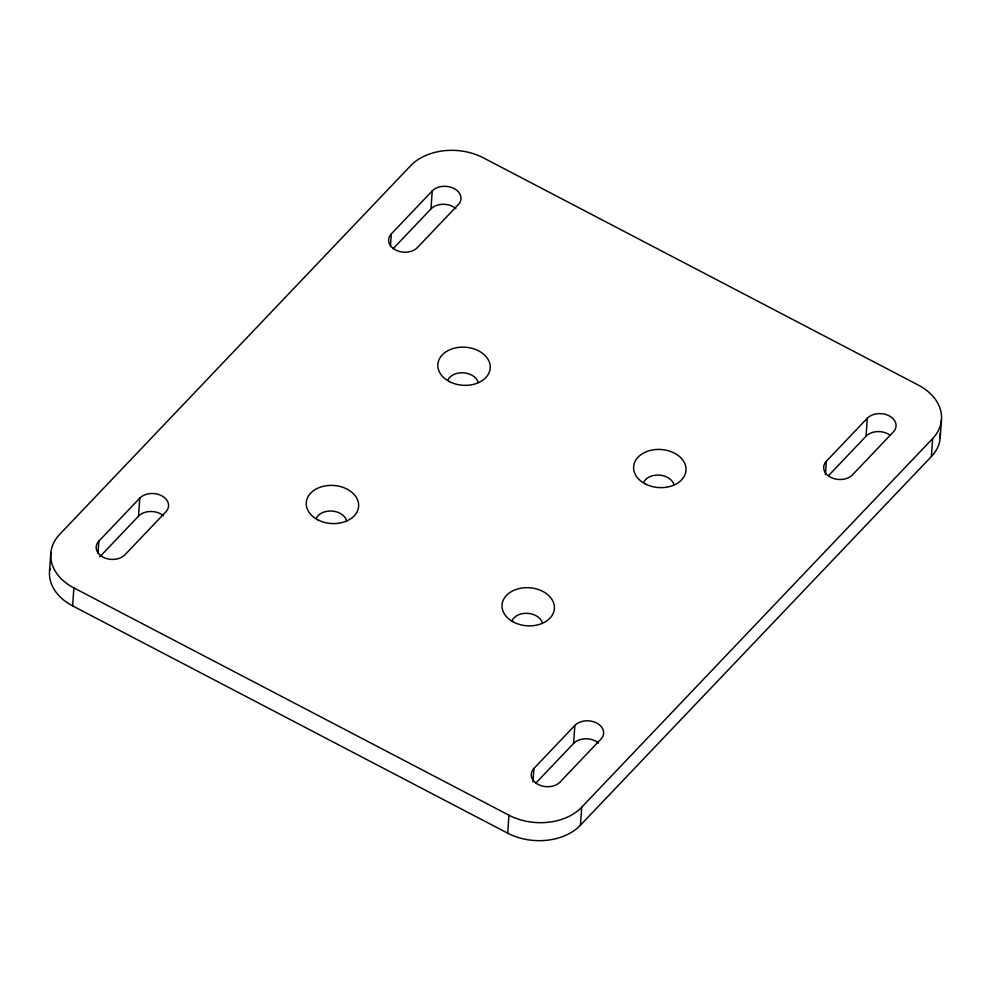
<?xml version="1.0" encoding="UTF-8"?>
<svg xmlns="http://www.w3.org/2000/svg" width="991" height="991" viewBox="0 0 991 991"><rect width="100%" height="100%" fill="white"/><g stroke="black" fill="none" stroke-linecap="round" stroke-linejoin="round"><path stroke-width="1.49" d="M49.575 570.841L50.826 552.854M72.628 605.885L73.879 587.898A52.486 38.129 4 0 1 59.621 534.446L410.559 165.807A52.486 38.129 4 0 1 483.311 157.817L918.372 385.115A52.486 38.129 4 0 1 932.642 438.567L931.379 456.554L580.441 825.193A52.486 38.129 4 0 1 507.689 833.183L72.628 605.885A52.486 38.129 4 0 1 49.909 568.363M98.01 553.139L98.852 541.148L139.793 498.139A15.745 11.434 4 0 1 161.62 495.735A15.745 11.434 4 0 1 165.893 511.777L124.953 554.787A15.745 11.434 4 0 1 103.126 557.177A15.745 11.434 4 0 1 98.852 541.148M99.695 556.93L138.529 516.125L139.793 498.139M390.454 245.929L391.296 233.938L432.237 190.929A15.745 11.434 4 0 1 454.064 188.538A15.745 11.434 4 0 1 458.338 204.567L417.397 247.577A15.745 11.434 4 0 1 395.57 249.98A15.745 11.434 4 0 1 391.296 233.938M393.192 248.617L430.986 208.915L432.237 190.929M507.689 833.183L508.953 815.197L73.879 587.898M532.972 781.936L533.914 768.446L574.854 725.437A15.745 11.434 4 0 1 596.681 723.034A15.745 11.434 4 0 1 600.967 739.075L560.014 782.085A15.745 11.434 4 0 1 538.2 784.476A15.745 11.434 4 0 1 533.914 768.446M535.809 783.125L573.603 743.423L574.854 725.437M580.441 825.193L581.705 807.207L932.642 438.567M825.416 474.726L826.358 461.236L867.311 418.227A15.745 11.434 4 0 1 889.125 415.836A15.745 11.434 4 0 1 893.411 431.865L852.471 474.875A15.745 11.434 4 0 1 830.644 477.278A15.745 11.434 4 0 1 826.358 461.236M828.253 475.915L866.047 436.213L867.311 418.227M940.174 438.146L941.425 420.159M581.705 807.207A52.486 38.129 4 0 1 508.953 815.197M940.186 433.154A52.486 38.129 4 0 1 931.379 456.554M573.603 743.423A15.745 11.434 4 0 1 598.502 743.101M866.047 436.213A15.745 11.434 4 0 1 890.005 435.148M430.986 208.915A15.745 11.434 4 0 1 455.885 208.593M138.529 516.125A15.745 11.434 4 0 1 163.441 515.803M316.302 518.268A15.745 11.434 4 0 1 332.258 511.083A15.745 11.434 4 0 1 346.615 520.783M447.907 380.024A15.745 11.434 4 0 1 463.85 372.839A15.745 11.434 4 0 1 478.219 382.538M643.679 482.307A15.745 11.434 4 0 1 659.634 475.123A15.745 11.434 4 0 1 673.991 484.822M512.087 620.552A15.745 11.434 4 0 1 528.03 613.367A15.745 11.434 4 0 1 542.399 623.066M317.814 519.841A26.237 19.064 4 0 0 358.593 506.649A26.237 19.064 4 0 0 320.911 486.965A26.237 19.064 4 0 0 317.814 519.841M449.418 381.609A26.237 19.064 4 0 0 490.186 368.404A26.237 19.064 4 0 0 452.515 348.721A26.237 19.064 4 0 0 449.418 381.609M645.203 483.893A26.237 19.064 4 0 0 685.97 470.688A26.237 19.064 4 0 0 648.287 451.004A26.237 19.064 4 0 0 645.203 483.893M513.598 622.137A26.237 19.064 4 0 0 554.365 608.932A26.237 19.064 4 0 0 516.695 589.249A26.237 19.064 4 0 0 513.598 622.137"/></g></svg>
